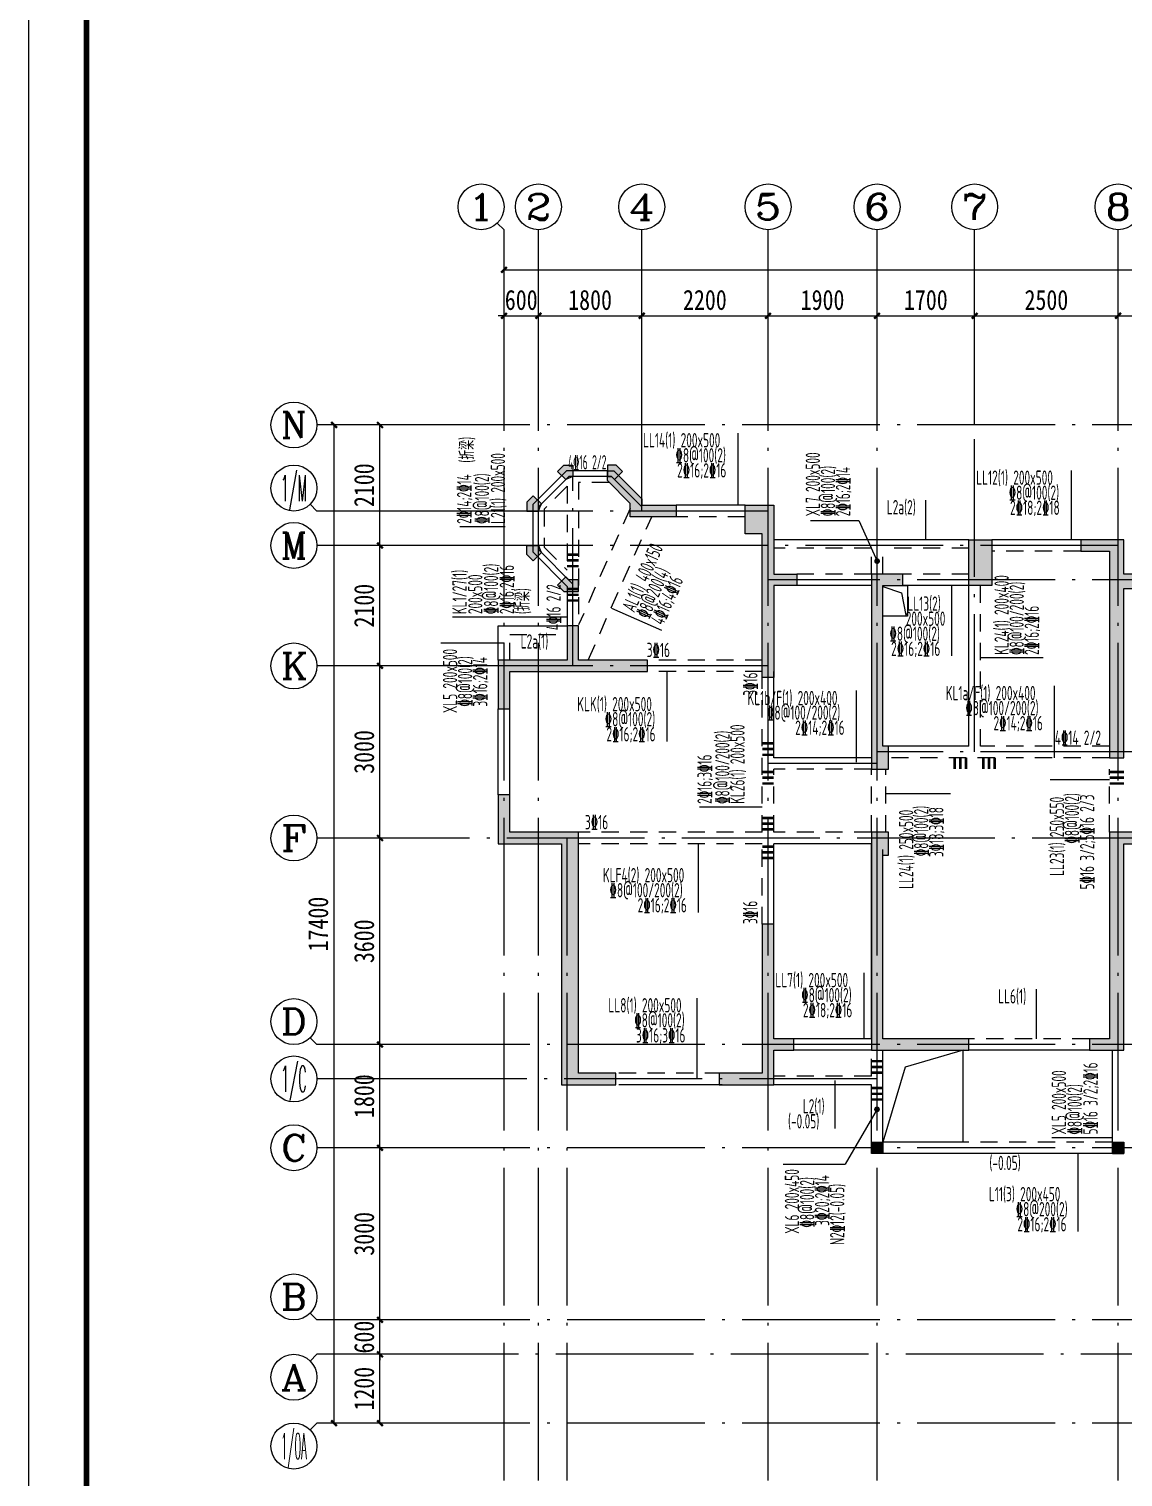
# Model space of a CAD drawing. Extents: x -144902 to 588294, y -160863 to 65494.
# Drawn here: x 385985 to 405047, y -66817 to -41573 of the extents above; entities that cross this region are included whole.
import ezdxf
from ezdxf.enums import TextEntityAlignment as Align

# ---------------------------------------------------------------- set-up
doc = ezdxf.new("R2010")
doc.units = 0
doc.header["$LTSCALE"] = 100
doc.linetypes.add('3', pattern=[5, 3, -2])
doc.linetypes.add('ACAD_ISO04W100', pattern=[30.5, 24, -3, 0.5, -3])
doc.layers.get('0').update_dxf_attribs({"linetype": 'CONTINUOUS'})
doc.layers.get('Defpoints').update_dxf_attribs({"linetype": 'CONTINUOUS'})
for name, color, linetype in [('1508', 2, 'CONTINUOUS'), ('AXIS', 3, 'CONTINUOUS'), ('AXIS_TEXT', 7, 'CONTINUOUS'), ('DOTE', 253, 'ACAD_ISO04W100'), ('GZ', 7, 'CONTINUOUS'), ('HATCH', 254, 'CONTINUOUS'), ('HIDE_BEAMDIMLOCAL', 7, 'CONTINUOUS'), ('HIDE_BEAMDIMMASS', 2, 'CONTINUOUS'), ('P排气道', 232, 'CONTINUOUS'), ('S_BEAMDIMLOCAL', 7, 'CONTINUOUS'), ('S_BEAMDIMMASS', 2, 'CONTINUOUS'), ('tk', 7, 'CONTINUOUS'), ('梁', 4, 'CONTINUOUS'), ('梁虚线', 134, '3'), ('次梁箍筋', 1, 'CONTINUOUS'), ('砼墙', 3, 'CONTINUOUS'), ('门', 174, 'CONTINUOUS'), ('门虚线', 174, '3'), ('零厚板', 7, 'CONTINUOUS')]:
    doc.layers.add(name, color=color, linetype=linetype)
doc.styles.add('_HZTXT', font='complex.shx', dxfattribs={"width": 0.7, "bigfont": 'tssdchn.shx'})
doc.styles.add('COMPLEX', font='COMPLEX')
doc.styles.add('DIM_FONT', font='SIMHEI.TTF', dxfattribs={"width": 0.8})
doc.styles.get("Standard").update_dxf_attribs({"font": 'tssdeng.shx', "width": 0.7, "bigfont": 'tssdchn.shx'})
doc.dimstyles.new('_TCH_ARCH&&100', dxfattribs={"dimtxt": 350, "dimasz": 100, "dimexe": 250, "dimexo": 300, "dimgap": 100, "dimtad": 1, "dimdec": 0, "dimzin": 0, "dimdsep": 46, "dimtxsty": 'DIM_FONT', "dimblk": 'ARCHTICK', "dimcen": 0.09, "dimclrt": 7, "dimazin": 2, "dimtfac": 1, "dimtdec": 0, "dimtix": 1, "dimtmove": 2, "dimatfit": 3, "dimfxl": 1, "dimtolj": 1, "dimtzin": 0, "dimarcsym": 0})

# ---------------------------------------------------------------- blocks, each defined once
blk = doc.blocks.new('A1tk')
at = {"layer": 'tk', "color": 5}
blk.add_lwpolyline([(0, 0), (0, 59400), (84100, 59400), (84100, 0)], close=True, dxfattribs=at)
at = {"layer": 'tk', "const_width": 100}
blk.add_lwpolyline([(2500, 1000), (83100, 1000), (83100, 58400), (2500, 58400)], close=True, dxfattribs=at)
blk = doc.blocks.new('2012120710010639')
at = {"layer": 'P排气道', "linetype": 'ByBlock'}
blk.add_lwpolyline([(400, 5400), (400, 5900), (0, 5900), (0, 5400)], close=True, dxfattribs=at)
blk.add_lwpolyline([(400, 5900), (77, 5789), (0, 5400)], dxfattribs=at)
at = {"layer": 'P排气道', "linetype": 'ByBlock', "elevation": 0}
for points in [[(27585, 5385), (27585, 5915), (27155, 5915), (27155, 5385)], [(9485, 1065), (9085, 1065), (9085, 1415), (9485, 1415)], [(18285, 1065), (18685, 1065), (18685, 1415), (18285, 1415)], [(13770, 500), (13770, 0), (13370, 0), (13370, 500)], [(14000, 500), (14000, 0), (14400, 0), (14400, 500)]]:
    blk.add_lwpolyline(points, close=True, dxfattribs=at)
for points in [[(27585, 5900), (27262, 5789), (27185, 5400)], [(9485, 1415), (9151, 1329), (9085, 1065)], [(18685, 1415), (18351, 1329), (18285, 1065)], [(13770, 500), (13447, 389), (13370, 0)], [(14400, 500), (14077, 389), (14000, 0)]]:
    blk.add_lwpolyline(points, dxfattribs=at)
blk = doc.blocks.new('_ArchTick')
at = {"color": 0, "linetype": 'ByBlock', "const_width": 0.4}
blk.add_lwpolyline([(-0.5, -0.5), (0.5, 0.5)], dxfattribs=at)
blk = doc.blocks.new('*D1650')
at = {"layer": 'AXIS', "color": 0, "lineweight": -2}
for p, q in [((2761, 5875), (1650, 5875)), ((1900, 4675), (1900, 5875)), ((2761, 4675), (1650, 4675))]:
    blk.add_line(p, q, dxfattribs=at)
at = {"layer": 'Defpoints', "color": 0}
for p in [(1900, 5875), (3061, 5875), (3061, 4675)]:
    blk.add_point(p, dxfattribs=at)
at = {"layer": 'AXIS', "color": 0, "lineweight": -2, "xscale": 100, "yscale": 100, "zscale": 100}
for p, rotation in [((1900, 5875), 90), ((1900, 4675), 270)]:
    blk.add_blockref('_ArchTick', p, dxfattribs=dict(at, rotation=rotation))
at = {"layer": 'AXIS', "color": 7, "insert": (1625, 5275), "char_height": 350, "attachment_point": 5, "rotation": 90, "style": 'DIM_FONT'}
blk.add_mtext('\\A1;1200', dxfattribs=at)
blk = doc.blocks.new('*D1651')
at = {"layer": 'AXIS', "color": 0, "lineweight": -2}
for p, q in [((1900, 6475), (1900, 6575)), ((2761, 6475), (1650, 6475)), ((1900, 5875), (1900, 6475)), ((2761, 5875), (1650, 5875)), ((1900, 5875), (1900, 5775))]:
    blk.add_line(p, q, dxfattribs=at)
at = {"layer": 'Defpoints', "color": 0}
for p in [(1900, 6475), (3061, 6475), (3061, 5875)]:
    blk.add_point(p, dxfattribs=at)
at = {"layer": 'AXIS', "color": 0, "lineweight": -2, "xscale": 100, "yscale": 100, "zscale": 100}
for p, rotation in [((1900, 6475), 270), ((1900, 5875), 90)]:
    blk.add_blockref('_ArchTick', p, dxfattribs=dict(at, rotation=rotation))
at = {"layer": 'AXIS', "color": 7, "insert": (1625, 6175), "char_height": 350, "attachment_point": 5, "rotation": 90, "style": 'DIM_FONT'}
blk.add_mtext('\\A1;600', dxfattribs=at)
blk = doc.blocks.new('*D1652')
at = {"layer": 'AXIS', "color": 0, "lineweight": -2}
for p, q in [((2761, 9475), (1650, 9475)), ((1900, 6475), (1900, 9475)), ((2761, 6475), (1650, 6475))]:
    blk.add_line(p, q, dxfattribs=at)
at = {"layer": 'Defpoints', "color": 0}
for p in [(1900, 9475), (3061, 9475), (3061, 6475)]:
    blk.add_point(p, dxfattribs=at)
at = {"layer": 'AXIS', "color": 0, "lineweight": -2, "xscale": 100, "yscale": 100, "zscale": 100}
for p, rotation in [((1900, 9475), 90), ((1900, 6475), 270)]:
    blk.add_blockref('_ArchTick', p, dxfattribs=dict(at, rotation=rotation))
at = {"layer": 'AXIS', "color": 7, "insert": (1625, 7975), "char_height": 350, "attachment_point": 5, "rotation": 90, "style": 'DIM_FONT'}
blk.add_mtext('\\A1;3000', dxfattribs=at)
blk = doc.blocks.new('*D1653')
at = {"layer": 'AXIS', "color": 0, "lineweight": -2}
for p, q in [((2761, 11275), (1650, 11275)), ((1900, 9475), (1900, 11275)), ((2761, 9475), (1650, 9475))]:
    blk.add_line(p, q, dxfattribs=at)
at = {"layer": 'Defpoints', "color": 0}
for p in [(1900, 11275), (3061, 11275), (3061, 9475)]:
    blk.add_point(p, dxfattribs=at)
at = {"layer": 'AXIS', "color": 0, "lineweight": -2, "xscale": 100, "yscale": 100, "zscale": 100}
for p, rotation in [((1900, 11275), 90), ((1900, 9475), 270)]:
    blk.add_blockref('_ArchTick', p, dxfattribs=dict(at, rotation=rotation))
at = {"layer": 'AXIS', "color": 7, "insert": (1625, 10375), "char_height": 350, "attachment_point": 5, "rotation": 90, "style": 'DIM_FONT'}
blk.add_mtext('\\A1;1800', dxfattribs=at)
blk = doc.blocks.new('*D1654')
at = {"layer": 'AXIS', "color": 0, "lineweight": -2}
for p, q in [((2761, 14875), (1650, 14875)), ((1900, 11275), (1900, 14875)), ((2761, 11275), (1650, 11275))]:
    blk.add_line(p, q, dxfattribs=at)
at = {"layer": 'Defpoints', "color": 0}
for p in [(1900, 14875), (3061, 14875), (3061, 11275)]:
    blk.add_point(p, dxfattribs=at)
at = {"layer": 'AXIS', "color": 0, "lineweight": -2, "xscale": 100, "yscale": 100, "zscale": 100}
for p, rotation in [((1900, 14875), 90), ((1900, 11275), 270)]:
    blk.add_blockref('_ArchTick', p, dxfattribs=dict(at, rotation=rotation))
at = {"layer": 'AXIS', "color": 7, "insert": (1625, 13075), "char_height": 350, "attachment_point": 5, "rotation": 90, "style": 'DIM_FONT'}
blk.add_mtext('\\A1;3600', dxfattribs=at)
blk = doc.blocks.new('*D1655')
at = {"layer": 'AXIS', "color": 0, "lineweight": -2}
for p, q in [((2761, 17875), (1650, 17875)), ((1900, 14875), (1900, 17875)), ((2761, 14875), (1650, 14875))]:
    blk.add_line(p, q, dxfattribs=at)
at = {"layer": 'Defpoints', "color": 0}
for p in [(1900, 17875), (3061, 17875), (3061, 14875)]:
    blk.add_point(p, dxfattribs=at)
at = {"layer": 'AXIS', "color": 0, "lineweight": -2, "xscale": 100, "yscale": 100, "zscale": 100}
for p, rotation in [((1900, 17875), 90), ((1900, 14875), 270)]:
    blk.add_blockref('_ArchTick', p, dxfattribs=dict(at, rotation=rotation))
at = {"layer": 'AXIS', "color": 7, "insert": (1625, 16375), "char_height": 350, "attachment_point": 5, "rotation": 90, "style": 'DIM_FONT'}
blk.add_mtext('\\A1;3000', dxfattribs=at)
blk = doc.blocks.new('*D1656')
at = {"layer": 'AXIS', "color": 0, "lineweight": -2}
for p, q in [((2761, 19975), (1650, 19975)), ((1900, 17875), (1900, 19975)), ((2761, 17875), (1650, 17875))]:
    blk.add_line(p, q, dxfattribs=at)
at = {"layer": 'Defpoints', "color": 0}
for p in [(1900, 19975), (3061, 19975), (3061, 17875)]:
    blk.add_point(p, dxfattribs=at)
at = {"layer": 'AXIS', "color": 0, "lineweight": -2, "xscale": 100, "yscale": 100, "zscale": 100}
for p, rotation in [((1900, 19975), 90), ((1900, 17875), 270)]:
    blk.add_blockref('_ArchTick', p, dxfattribs=dict(at, rotation=rotation))
at = {"layer": 'AXIS', "color": 7, "insert": (1625, 18925), "char_height": 350, "attachment_point": 5, "rotation": 90, "style": 'DIM_FONT'}
blk.add_mtext('\\A1;2100', dxfattribs=at)
blk = doc.blocks.new('*D1657')
at = {"layer": 'AXIS', "color": 0, "lineweight": -2}
for p, q in [((2761, 22075), (1650, 22075)), ((1900, 19975), (1900, 22075)), ((2761, 19975), (1650, 19975))]:
    blk.add_line(p, q, dxfattribs=at)
at = {"layer": 'Defpoints', "color": 0}
for p in [(1900, 22075), (3061, 22075), (3061, 19975)]:
    blk.add_point(p, dxfattribs=at)
at = {"layer": 'AXIS', "color": 0, "lineweight": -2, "xscale": 100, "yscale": 100, "zscale": 100}
for p, rotation in [((1900, 22075), 90), ((1900, 19975), 270)]:
    blk.add_blockref('_ArchTick', p, dxfattribs=dict(at, rotation=rotation))
at = {"layer": 'AXIS', "color": 7, "insert": (1625, 21025), "char_height": 350, "attachment_point": 5, "rotation": 90, "style": 'DIM_FONT'}
blk.add_mtext('\\A1;2100', dxfattribs=at)
blk = doc.blocks.new('*D1658')
at = {"layer": 'AXIS', "color": 0, "lineweight": -2}
for p, q in [((2761, 22075), (850, 22075)), ((1100, 4675), (1100, 22075)), ((2761, 4675), (850, 4675))]:
    blk.add_line(p, q, dxfattribs=at)
at = {"layer": 'Defpoints', "color": 0}
for p in [(1100, 22075), (3061, 22075, 0), (3061, 4675)]:
    blk.add_point(p, dxfattribs=at)
at = {"layer": 'AXIS', "color": 0, "lineweight": -2, "xscale": 100, "yscale": 100, "zscale": 100}
for p, rotation in [((1100, 22075), 90), ((1100, 4675), 270)]:
    blk.add_blockref('_ArchTick', p, dxfattribs=dict(at, rotation=rotation))
at = {"layer": 'AXIS', "color": 7, "insert": (825, 13375), "char_height": 350, "attachment_point": 5, "rotation": 90, "style": 'DIM_FONT'}
blk.add_mtext('\\A1;17400', dxfattribs=at)
blk = doc.blocks.new('*D1679')
at = {"layer": 'AXIS', "color": 0, "lineweight": -2}
for p, q in [((14761, 22375), (14761, 24228)), ((17761, 22375), (17761, 24228)), ((14761, 23978), (17761, 23978))]:
    blk.add_line(p, q, dxfattribs=at)
at = {"layer": 'Defpoints', "color": 0}
for p in [(17761, 23978), (14761, 22075), (17761, 22075)]:
    blk.add_point(p, dxfattribs=at)
at = {"layer": 'AXIS', "color": 0, "lineweight": -2, "xscale": 100, "yscale": 100, "zscale": 100, "rotation": 180}
blk.add_blockref('_ArchTick', (14761, 23978), dxfattribs=at)
at = {"layer": 'AXIS', "color": 0, "lineweight": -2, "xscale": 100, "yscale": 100, "zscale": 100}
blk.add_blockref('_ArchTick', (17761, 23978), dxfattribs=at)
at = {"layer": 'AXIS', "color": 7, "insert": (16261, 24253), "char_height": 350, "attachment_point": 5, "style": 'DIM_FONT'}
blk.add_mtext('\\A1;3000', dxfattribs=at)
blk = doc.blocks.new('*D1680')
at = {"layer": 'AXIS', "color": 0, "lineweight": -2}
for p, q in [((12261, 22375), (12261, 24228)), ((14761, 22375), (14761, 24228)), ((12261, 23978), (14761, 23978))]:
    blk.add_line(p, q, dxfattribs=at)
at = {"layer": 'Defpoints', "color": 0}
for p in [(14761, 23978), (12261, 22075), (14761, 22075)]:
    blk.add_point(p, dxfattribs=at)
at = {"layer": 'AXIS', "color": 0, "lineweight": -2, "xscale": 100, "yscale": 100, "zscale": 100, "rotation": 180}
blk.add_blockref('_ArchTick', (12261, 23978), dxfattribs=at)
at = {"layer": 'AXIS', "color": 0, "lineweight": -2, "xscale": 100, "yscale": 100, "zscale": 100}
blk.add_blockref('_ArchTick', (14761, 23978), dxfattribs=at)
at = {"layer": 'AXIS', "color": 7, "insert": (13511, 24253), "char_height": 350, "attachment_point": 5, "style": 'DIM_FONT'}
blk.add_mtext('\\A1;2500', dxfattribs=at)
blk = doc.blocks.new('*D1681')
at = {"layer": 'AXIS', "color": 0, "lineweight": -2}
for p, q in [((10561, 22375), (10561, 24228)), ((12261, 22375), (12261, 24228)), ((10561, 23978), (12261, 23978))]:
    blk.add_line(p, q, dxfattribs=at)
at = {"layer": 'Defpoints', "color": 0}
for p in [(12261, 23978), (10561, 22075), (12261, 22075)]:
    blk.add_point(p, dxfattribs=at)
at = {"layer": 'AXIS', "color": 0, "lineweight": -2, "xscale": 100, "yscale": 100, "zscale": 100, "rotation": 180}
blk.add_blockref('_ArchTick', (10561, 23978), dxfattribs=at)
at = {"layer": 'AXIS', "color": 0, "lineweight": -2, "xscale": 100, "yscale": 100, "zscale": 100}
blk.add_blockref('_ArchTick', (12261, 23978), dxfattribs=at)
at = {"layer": 'AXIS', "color": 7, "insert": (11411, 24253), "char_height": 350, "attachment_point": 5, "style": 'DIM_FONT'}
blk.add_mtext('\\A1;1700', dxfattribs=at)
blk = doc.blocks.new('*D1682')
at = {"layer": 'AXIS', "color": 0, "lineweight": -2}
for p, q in [((8661, 22375), (8661, 24228)), ((10561, 22375), (10561, 24228)), ((8661, 23978), (10561, 23978))]:
    blk.add_line(p, q, dxfattribs=at)
at = {"layer": 'Defpoints', "color": 0}
for p in [(10561, 23978), (8661, 22075), (10561, 22075)]:
    blk.add_point(p, dxfattribs=at)
at = {"layer": 'AXIS', "color": 0, "lineweight": -2, "xscale": 100, "yscale": 100, "zscale": 100, "rotation": 180}
blk.add_blockref('_ArchTick', (8661, 23978), dxfattribs=at)
at = {"layer": 'AXIS', "color": 0, "lineweight": -2, "xscale": 100, "yscale": 100, "zscale": 100}
blk.add_blockref('_ArchTick', (10561, 23978), dxfattribs=at)
at = {"layer": 'AXIS', "color": 7, "insert": (9611, 24253), "char_height": 350, "attachment_point": 5, "style": 'DIM_FONT'}
blk.add_mtext('\\A1;1900', dxfattribs=at)
blk = doc.blocks.new('*D1683')
at = {"layer": 'AXIS', "color": 0, "lineweight": -2}
for p, q in [((6461, 22375), (6461, 24228)), ((8661, 22375), (8661, 24228)), ((6461, 23978), (8661, 23978))]:
    blk.add_line(p, q, dxfattribs=at)
at = {"layer": 'Defpoints', "color": 0}
for p in [(8661, 23978), (6461, 22075), (8661, 22075)]:
    blk.add_point(p, dxfattribs=at)
at = {"layer": 'AXIS', "color": 0, "lineweight": -2, "xscale": 100, "yscale": 100, "zscale": 100, "rotation": 180}
blk.add_blockref('_ArchTick', (6461, 23978), dxfattribs=at)
at = {"layer": 'AXIS', "color": 0, "lineweight": -2, "xscale": 100, "yscale": 100, "zscale": 100}
blk.add_blockref('_ArchTick', (8661, 23978), dxfattribs=at)
at = {"layer": 'AXIS', "color": 7, "insert": (7561, 24253), "char_height": 350, "attachment_point": 5, "style": 'DIM_FONT'}
blk.add_mtext('\\A1;2200', dxfattribs=at)
blk = doc.blocks.new('*D1684')
at = {"layer": 'AXIS', "color": 0, "lineweight": -2}
for p, q in [((4661, 22375), (4661, 24228)), ((6461, 22375), (6461, 24228)), ((4661, 23978), (6461, 23978))]:
    blk.add_line(p, q, dxfattribs=at)
at = {"layer": 'Defpoints', "color": 0}
for p in [(6461, 23978), (4661, 22075), (6461, 22075)]:
    blk.add_point(p, dxfattribs=at)
at = {"layer": 'AXIS', "color": 0, "lineweight": -2, "xscale": 100, "yscale": 100, "zscale": 100, "rotation": 180}
blk.add_blockref('_ArchTick', (4661, 23978), dxfattribs=at)
at = {"layer": 'AXIS', "color": 0, "lineweight": -2, "xscale": 100, "yscale": 100, "zscale": 100}
blk.add_blockref('_ArchTick', (6461, 23978), dxfattribs=at)
at = {"layer": 'AXIS', "color": 7, "insert": (5561, 24253), "char_height": 350, "attachment_point": 5, "style": 'DIM_FONT'}
blk.add_mtext('\\A1;1800', dxfattribs=at)
blk = doc.blocks.new('*D1685')
at = {"layer": 'AXIS', "color": 0, "lineweight": -2}
for p, q in [((4061, 22375), (4061, 24228)), ((4661, 22375), (4661, 24228)), ((4061, 23978), (3961, 23978)), ((4061, 23978), (4661, 23978)), ((4661, 23978), (4761, 23978))]:
    blk.add_line(p, q, dxfattribs=at)
at = {"layer": 'Defpoints', "color": 0}
for p in [(4661, 23978), (4061, 22075), (4661, 22075)]:
    blk.add_point(p, dxfattribs=at)
at = {"layer": 'AXIS', "color": 0, "lineweight": -2, "xscale": 100, "yscale": 100, "zscale": 100}
blk.add_blockref('_ArchTick', (4061, 23978), dxfattribs=at)
at = {"layer": 'AXIS', "color": 0, "lineweight": -2, "xscale": 100, "yscale": 100, "zscale": 100, "rotation": 180}
blk.add_blockref('_ArchTick', (4661, 23978), dxfattribs=at)
at = {"layer": 'AXIS', "color": 7, "insert": (4361, 24253), "char_height": 350, "attachment_point": 5, "style": 'DIM_FONT'}
blk.add_mtext('\\A1;600', dxfattribs=at)
blk = doc.blocks.new('*D1686')
at = {"layer": 'AXIS', "color": 0, "lineweight": -2}
for p, q in [((4061, 22375), (4061, 25028)), ((43161, 22375), (43161, 25028)), ((4061, 24778), (43161, 24778))]:
    blk.add_line(p, q, dxfattribs=at)
at = {"layer": 'Defpoints', "color": 0}
for p in [(43161, 24778), (4061, 22075), (43161, 22075)]:
    blk.add_point(p, dxfattribs=at)
at = {"layer": 'AXIS', "color": 0, "lineweight": -2, "xscale": 100, "yscale": 100, "zscale": 100, "rotation": 180}
blk.add_blockref('_ArchTick', (4061, 24778), dxfattribs=at)
at = {"layer": 'AXIS', "color": 0, "lineweight": -2, "xscale": 100, "yscale": 100, "zscale": 100}
blk.add_blockref('_ArchTick', (43161, 24778), dxfattribs=at)
at = {"layer": 'AXIS', "color": 7, "insert": (23611, 25053), "char_height": 350, "attachment_point": 5, "style": 'DIM_FONT'}
blk.add_mtext('\\A1;39100', dxfattribs=at)
blk = doc.blocks.new('_AXISO')
blk.add_circle((0, 0), 0.5)
at = {"layer": 'AXIS_TEXT', "style": 'COMPLEX', "width": 1.041667}
blk.add_attdef('A', text='', height=0.56, dxfattribs=at).set_placement((-0.25, -0.28), (0.25, -0.28), align=Align.FIT)
blk = doc.blocks.new('2012122714531000')
at = {"layer": 'HATCH'}
blk.add_hatch(color=256, dxfattribs=at).paths.add_polyline_path([(0, 200), (200, 200), (200, 0), (0, 0)])
at = {"layer": 'GZ'}
blk.add_lwpolyline([(0, 200), (200, 200), (200, 0), (0, 0)], close=True, dxfattribs=at)
blk = doc.blocks.new('2012122621245179')
at = {"layer": 'GZ'}
h = blk.add_hatch(color=256, dxfattribs=at)
h.paths.add_polyline_path([(5985.8, 21123.5), (6127.3, 21265), (6017.2, 21375), (5861.6, 21375), (5861.6, 21175), (5934.4, 21175)])
h.paths.add_polyline_path([(5137.3, 21123.5), (4995.9, 21265), (5105.9, 21375), (5261.6, 21375), (5261.6, 21175), (5202.6, 21150.6)])
h.paths.add_polyline_path([(5137.3, 19426.5), (4995.9, 19285.1), (5105.9, 19175), (5361.4, 19175), (5361.4, 19375), (5188.8, 19375)])
h.paths.add_polyline_path([(4713, 19850.8), (4571.6, 19709.3), (4461.6, 19819.4), (4461.6, 19975), (4661.6, 19975), (4693.3, 19898.4)])
h.paths.add_polyline_path([(4713, 20699.3), (4571.6, 20840.7), (4461.6, 20730.7), (4461.6, 20575), (4661.6, 20575), (4687.2, 20637.2)])
at = {"layer": 'HATCH'}
for points in [[(7061.4, 20675), (7061.4, 20475), (6261.4, 20475), (6261.4, 20706.6), (5861.6, 21106.4), (5861.6, 21275), (5975.8, 21275), (6461.4, 20789.4), (6461.4, 20675)], [(8561.4, 17675), (8561.4, 20175), (8261.4, 20175), (8261.4, 20675), (8761.4, 20675), (8761.4, 19475), (9161.4, 19475), (9161.4, 19275), (8761.4, 19275), (8761.4, 17675)], [(12161.4, 20075.2), (12561.4, 20075.2), (12561.4, 19275.2), (12161.4, 19275.2)], [(14111.4, 20075.2), (14111.4, 19875.2), (14611.4, 19875.2), (14611.4, 16275), (14861.4, 16275), (14861.4, 19225), (15361.4, 19225), (15361.4, 19475), (14861.4, 19475), (14861.4, 20075.2)], [(11011.4, 19275), (11011.4, 19475), (10461.4, 19475), (10461.4, 16075), (10761.4, 16075), (10761.4, 16475), (10661.4, 16475), (10661.4, 19275)], [(5161.4, 18575), (5161.4, 17975), (3961.4, 17975), (3961.4, 17125), (4161.4, 17125), (4161.4, 17775), (6561.4, 17775), (6561.4, 17975), (5361.4, 17975), (5361.4, 18575)], [(3961.4, 14775), (5061.4, 14775), (5061.4, 10575), (6011.4, 10575), (6011.4, 10775), (5361.4, 10775), (5361.4, 14975), (4161.4, 14975), (4161.4, 15625), (3961.4, 15625)], [(10461.4, 11175), (12161.4, 11175), (12161.4, 11375), (10661.4, 11375), (10661.4, 14575), (10761.4, 14575), (10761.4, 14975), (10461.4, 14975)], [(14861.4, 11175), (14861.4, 14775), (16261.4, 14775), (16261.4, 14975), (14611.4, 14975), (14611.4, 11375), (14261.4, 11375), (14261.4, 11175)], [(7811.4, 10575), (8761.4, 10575), (8761.4, 11175), (9111.4, 11175), (9111.4, 11375), (8761.4, 11375), (8761.4, 13375), (8561.4, 13375), (8561.4, 10775), (7811.4, 10775)]]:
    blk.add_hatch(color=256, dxfattribs=at).paths.add_polyline_path(points)
at = {"layer": 'AXIS'}
for p, q in [((3944.2, 25594.8, 0), (4061.4, 25477.6, 0)), ((4061.4, 22075, 0), (4061.4, 25477.6, 0)), ((4661.4, 22075, 0), (4661.4, 25477.6, 0)), ((6461.4, 22075, 0), (6461.4, 25477.6, 0)), ((8661.4, 22075, 0), (8661.4, 25477.6, 0)), ((10561.4, 22075, 0), (10561.4, 25477.6, 0)), ((12261.4, 22075, 0), (12261.4, 25477.6, 0)), ((14761.4, 22075, 0), (14761.4, 25477.6, 0)), ((3461.4, 22075, 0), (800, 22075, 0)), ((682.8, 20692.2, 0), (800, 20575, 0)), ((3461.4, 20575, 0), (800, 20575, 0)), ((3461.4, 19975, 0), (800, 19975, 0)), ((3461.4, 17875, 0), (800, 17875, 0)), ((3461.4, 14875, 0), (800, 14875, 0)), ((682.8, 11392.2, 0), (800, 11275, 0)), ((3461.4, 11275, 0), (800, 11275, 0)), ((3461.4, 10675, 0), (800, 10675, 0)), ((3461.4, 9475, 0), (800, 9475, 0)), ((682.8, 6592.2, 0), (800, 6475, 0)), ((3461.4, 6475, 0), (800, 6475, 0)), ((682.8, 5757.8, 0), (800, 5875, 0)), ((3461.4, 5875, 0), (800, 5875, 0)), ((682.8, 4557.8, 0), (800, 4675, 0)), ((3461.4, 4675, 0), (800, 4675, 0))]:
    blk.add_line(p, q, dxfattribs=at)
at = {"layer": 'DOTE'}
for p, q in [((4061.4, 3675, 0), (4061.4, 23075, 0)), ((4661.4, 3675, 0), (4661.4, 23075, 0)), ((6461.4, 20575, 0), (6461.4, 23075, 0)), ((8661.4, 3675, 0), (8661.4, 23075, 0)), ((10561.4, 3675, 0), (10561.4, 23075, 0)), ((12261.4, 16375, 0), (12261.4, 23075, 0)), ((14761.4, 3675, 0), (14761.4, 23075, 0)), ((44161.4, 22075, 0), (3061.4, 22075, 0)), ((5188.8, 21175, 0), (4661.4, 20647.6, 0)), ((5934.4, 21175, 0), (5188.8, 21175, 0)), ((5261.4, 17875, 0), (5261.4, 21175, 0)), ((5934.4, 21175, 0), (6461.4, 20648)), ((8661.4, 20575, 0), (3061.4, 20575, 0)), ((14761.4, 19975, 0), (3061.4, 19975, 0)), ((4661.4, 19902.4, 0), (5261.4, 19302.4, 0)), ((44161.4, 19375, 0), (8661.4, 19375, 0)), ((8661.4, 17875, 0), (3061.4, 17875, 0)), ((10561.4, 16175, 0), (8661.4, 16175, 0)), ((14761.4, 16375, 0), (10561.4, 16375, 0)), ((20061.4, 16375, 0), (14761.4, 16375, 0)), ((33961.4, 14875, 0), (3461.4, 14875, 0)), ((5161.4, 3675, 0), (5161.4, 14875, 0)), ((44161.4, 11275, 0), (3061.4, 11275, 0)), ((10561.4, 10675, 0), (3061.4, 10675, 0)), ((44161.4, 9475, 0), (3061.4, 9475, 0)), ((44161.4, 6475, 0), (3061.4, 6475, 0)), ((19561.4, 5875, 0), (3061.4, 5875, 0)), ((44161.4, 4675, 0), (3061.4, 4675, 0))]:
    blk.add_line(p, q, dxfattribs=at)
at = {"layer": 'GZ'}
for points in [[(5137.3, 21123.5), (4995.9, 21265), (5105.9, 21375), (5261.6, 21375), (5261.6, 21175), (5137.3, 21123.5)], [(5985.8, 21123.5), (6127.3, 21265), (6017.2, 21375), (5861.6, 21375), (5861.6, 21175), (5934.4, 21175)], [(4713, 20699.3), (4571.6, 20840.7), (4461.6, 20730.7), (4461.6, 20575), (4661.6, 20575), (4687.2, 20637.2)], [(4713, 19850.8), (4571.6, 19709.3), (4461.6, 19819.4), (4461.6, 19975), (4661.6, 19975), (4693.3, 19898.4)], [(5137.3, 19426.5), (4995.9, 19285.1), (5105.9, 19175), (5361.4, 19175), (5361.4, 19375), (5188.8, 19375)]]:
    blk.add_lwpolyline(points, close=True, dxfattribs=at)
at = {"layer": '梁'}
for p, q in [((5147.4, 21275, 0), (4561.6, 20689.2, 0)), ((5861.6, 21275, 0), (5147.4, 21275, 0)), ((4561.6, 20689.2, 0), (4561.6, 19860.8, 0)), ((8261.4, 20675), (7061.4, 20675)), ((10561.4, 20075.2), (8761.4, 20075.2)), ((12161.4, 20075.2), (10561.4, 20075.2)), ((14111.4, 20075.2), (12561.4, 20075.2)), ((4561.6, 19860.8, 0), (5161.4, 19261, 0)), ((5161.4, 19261, 0), (5161.4, 18575, 0)), ((10461.4, 19275), (9161.4, 19275)), ((12361.4, 19275), (11011.4, 19275)), ((12161.4, 16475), (12161.4, 19275)), ((3961.4, 17975), (3961.4, 18575)), ((3961.4, 18575), (5161.4, 18575)), ((8761.4, 16275), (8761.4, 17775)), ((12161.4, 16475), (10661.4, 16475)), ((10461.4, 16275), (8761.4, 16275)), ((10461.4, 14775), (8761.4, 14775)), ((8761.4, 13375), (8761.4, 14775)), ((10461.4, 11375), (10461.4, 14775)), ((10461.4, 11375), (9111.4, 11375)), ((10461.4, 11175), (9111.4, 11175)), ((14261.4, 11175), (12161.4, 11175)), ((14661.4, 9375), (14661.4, 11175)), ((7861.4, 10575), (6061.4, 10575)), ((14661.4, 9375), (14861.4, 9375))]:
    blk.add_line(p, q, dxfattribs=at)
at = {"layer": '梁', "color": 210}
for p, q in [((10661.4, 9575), (10661.4, 11175)), ((12061.4, 9575), (12061.4, 11175)), ((10461.4, 10575), (8761.4, 10575)), ((10461.4, 9375), (10461.4, 10575)), ((12161.4, 9375), (10461.4, 9375)), ((12061.4, 9575), (10661.4, 9575)), ((14661.4, 9375), (12161.4, 9375))]:
    blk.add_line(p, q, dxfattribs=at)
at = {"layer": '梁虚线'}
for p, q in [((5161.4, 21006.2, 0), (4761.6, 20606.4, 0)), ((5161.4, 21006.2, 0), (5161.4, 19543.8, 0)), ((5892.9, 21075, 0), (5361.4, 21075, 0)), ((5361.4, 21075, 0), (5361.4, 18575, 0)), ((4761.6, 20606.4, 0), (4761.6, 19943.6, 0)), ((8261.4, 20475), (7061.4, 20475)), ((4761.6, 19943.6, 0), (5161.4, 19543.8, 0)), ((10461.4, 19925.2), (8761.4, 19925.2)), ((10461.4, 19475), (10461.4, 19925.2)), ((12161.4, 19925.2), (10661.4, 19925.2)), ((10661.4, 19475), (10661.4, 19925.2)), ((14111.4, 19875.2), (12561.4, 19875.2)), ((10461.4, 19475), (9161.4, 19475)), ((12161.4, 19475), (11011.4, 19475)), ((12361.4, 16475), (12361.4, 19275)), ((4161.4, 18425), (5161.4, 18425)), ((4161.4, 17975), (4161.4, 18425)), ((8561.4, 17975), (6561.4, 17975)), ((8561.4, 17775), (6561.4, 17775)), ((8561.4, 14975), (8561.4, 17675)), ((14611.4, 16475), (12361.4, 16475)), ((14611.4, 16275), (10661.4, 16275)), ((8761.4, 14975), (8761.4, 16075)), ((10461.4, 16075), (8761.4, 16075)), ((10461.4, 14975), (10461.4, 16075)), ((10711.4, 14975), (10711.4, 16075)), ((14611.4, 14975), (14611.4, 16075)), ((8561.4, 14975), (5361.4, 14975)), ((10461.4, 14975), (8761.4, 14975)), ((8561.4, 14775), (5361.4, 14775)), ((8561.4, 13375), (8561.4, 14775)), ((10661.4, 11375), (10661.4, 14875)), ((14261.4, 11375), (12161.4, 11375)), ((7861.4, 10775), (6061.4, 10775))]:
    blk.add_line(p, q, dxfattribs=at)
at = {"layer": '梁虚线', "color": 210}
for p, q in [((10461.4, 10725), (10461.4, 11175)), ((10461.4, 10725), (8761.4, 10725)), ((14661.4, 9575), (12061.4, 9575))]:
    blk.add_line(p, q, dxfattribs=at)
at = {"layer": '砼墙'}
for points in [[(7061.4, 20675), (7061.4, 20475), (6261.4, 20475), (6261.4, 20706.6), (5861.6, 21106.4), (5861.6, 21275), (5975.8, 21275), (6461.4, 20789.4), (6461.4, 20675)], [(8561.4, 17675), (8561.4, 20175), (8261.4, 20175), (8261.4, 20675), (8761.4, 20675), (8761.4, 19475), (9161.4, 19475), (9161.4, 19275), (8761.4, 19275), (8761.4, 17675)], [(12161.4, 20075.2), (12561.4, 20075.2), (12561.4, 19275.2), (12161.4, 19275.2)], [(14111.4, 20075.2), (14111.4, 19875.2), (14611.4, 19875.2), (14611.4, 16275), (14861.4, 16275), (14861.4, 19225), (15361.4, 19225), (15361.4, 19475), (14861.4, 19475), (14861.4, 20075.2)], [(11011.4, 19275), (11011.4, 19475), (10461.4, 19475), (10461.4, 16075), (10761.4, 16075), (10761.4, 16475), (10661.4, 16475), (10661.4, 19275)], [(5161.4, 18575), (5161.4, 17975), (3961.4, 17975), (3961.4, 17125), (4161.4, 17125), (4161.4, 17775), (6561.4, 17775), (6561.4, 17975), (5361.4, 17975), (5361.4, 18575)], [(3961.4, 14775), (5061.4, 14775), (5061.4, 10575), (6011.4, 10575), (6011.4, 10775), (5361.4, 10775), (5361.4, 14975), (4161.4, 14975), (4161.4, 15625), (3961.4, 15625)], [(10461.4, 11175), (12161.4, 11175), (12161.4, 11375), (10661.4, 11375), (10661.4, 14575), (10761.4, 14575), (10761.4, 14975), (10461.4, 14975)], [(14861.4, 11175), (14861.4, 14775), (16261.4, 14775), (16261.4, 14975), (14611.4, 14975), (14611.4, 11375), (14261.4, 11375), (14261.4, 11175)], [(7811.4, 10575), (8761.4, 10575), (8761.4, 11175), (9111.4, 11175), (9111.4, 11375), (8761.4, 11375), (8761.4, 13375), (8561.4, 13375), (8561.4, 10775), (7811.4, 10775)]]:
    blk.add_lwpolyline(points, close=True, dxfattribs=at)
at = {"layer": '门'}
for p, q in [((3961.4, 15625), (3961.4, 17125)), ((4161.4, 15625), (4161.4, 17125))]:
    blk.add_line(p, q, dxfattribs=at)
at = {"layer": '门虚线'}
for p, q in [((3961.4, 15625), (3961.4, 17125)), ((4161.4, 15625), (4161.4, 17125))]:
    blk.add_line(p, q, dxfattribs=at)
at = {"layer": '零厚板'}
blk.add_lwpolyline([(12061.4, 11175), (11051.1, 10879.2), (10661.4, 9575)], dxfattribs=at)
at = {"xscale": -1}
blk.add_blockref('2012120710010639', (38246.4, 13360, 0), dxfattribs=at)
at = {"layer": 'AXIS'}
ref = blk.add_blockref('_AXISO', (3661.4, 25877.6, 0), dxfattribs=dict(at, xscale=800, yscale=800, zscale=800))
ref.add_attrib('A', '1', dxfattribs={"layer": 'AXIS_TEXT', "height": 452.5, "style": '_HZTXT', "width": 2.333333}).set_placement((3435.1, 25651.4, 0), (3887.6, 25651.4, 0), align=Align.FIT)
ref = blk.add_blockref('_AXISO', (4661.4, 25877.6, 0), dxfattribs=dict(at, xscale=800, yscale=800, zscale=800))
ref.add_attrib('A', '2', dxfattribs={"layer": 'AXIS_TEXT', "height": 452.5, "style": '_HZTXT', "width": 1.5}).set_placement((4435.1, 25651.4, 0), (4887.6, 25651.4, 0), align=Align.FIT)
ref = blk.add_blockref('_AXISO', (6461.4, 25877.6, 0), dxfattribs=dict(at, xscale=800, yscale=800, zscale=800))
ref.add_attrib('A', '4', dxfattribs={"layer": 'AXIS_TEXT', "height": 452.5, "style": '_HZTXT', "width": 1.3125}).set_placement((6235.1, 25651.4, 0), (6687.6, 25651.4, 0), align=Align.FIT)
ref = blk.add_blockref('_AXISO', (8661.4, 25877.6, 0), dxfattribs=dict(at, xscale=800, yscale=800, zscale=800))
ref.add_attrib('A', '5', dxfattribs={"layer": 'AXIS_TEXT', "height": 452.5, "style": '_HZTXT', "width": 1.5}).set_placement((8435.1, 25651.4, 0), (8887.6, 25651.4, 0), align=Align.FIT)
ref = blk.add_blockref('_AXISO', (10561.4, 25877.6, 0), dxfattribs=dict(at, xscale=800, yscale=800, zscale=800))
ref.add_attrib('A', '6', dxfattribs={"layer": 'AXIS_TEXT', "height": 452.5, "style": '_HZTXT', "width": 1.5}).set_placement((10335.1, 25651.4, 0), (10787.6, 25651.4, 0), align=Align.FIT)
ref = blk.add_blockref('_AXISO', (12261.4, 25877.6, 0), dxfattribs=dict(at, xscale=800, yscale=800, zscale=800))
ref.add_attrib('A', '7', dxfattribs={"layer": 'AXIS_TEXT', "height": 452.5, "style": '_HZTXT', "width": 1.5}).set_placement((12035.1, 25651.4, 0), (12487.6, 25651.4, 0), align=Align.FIT)
ref = blk.add_blockref('_AXISO', (14761.4, 25877.6, 0), dxfattribs=dict(at, xscale=800, yscale=800, zscale=800))
ref.add_attrib('A', '8', dxfattribs={"layer": 'AXIS_TEXT', "height": 452.5, "style": '_HZTXT', "width": 1.5}).set_placement((14535.1, 25651.4, 0), (14987.6, 25651.4, 0), align=Align.FIT)
ref = blk.add_blockref('_AXISO', (400, 22075, 0), dxfattribs=dict(at, xscale=800, yscale=800, zscale=800))
ref.add_attrib('A', 'N', dxfattribs={"layer": 'AXIS_TEXT', "height": 452.5, "style": '_HZTXT', "width": 1.105263}).set_placement((173.7, 21848.7, 0), (626.3, 21848.7, 0), align=Align.FIT)
ref = blk.add_blockref('_AXISO', (400, 20975, 0), dxfattribs=dict(at, xscale=800, yscale=800, zscale=800))
ref.add_attrib('A', '1/M', dxfattribs={"layer": 'AXIS_TEXT', "height": 452.55, "style": '_HZTXT', "width": 0.362069}).set_placement((173.7, 20748.7, 0), (626.3, 20748.7, 0), align=Align.FIT)
ref = blk.add_blockref('_AXISO', (400, 19975, 0), dxfattribs=dict(at, xscale=800, yscale=800, zscale=800))
ref.add_attrib('A', 'M', dxfattribs={"layer": 'AXIS_TEXT', "height": 452.5, "style": '_HZTXT'}).set_placement((173.7, 19748.7, 0), (626.3, 19748.7, 0), align=Align.FIT)
ref = blk.add_blockref('_AXISO', (400, 17875, 0), dxfattribs=dict(at, xscale=800, yscale=800, zscale=800))
ref.add_attrib('A', 'K', dxfattribs={"layer": 'AXIS_TEXT', "height": 452.5, "style": '_HZTXT', "width": 1.105263}).set_placement((173.7, 17648.7, 0), (626.3, 17648.7, 0), align=Align.FIT)
ref = blk.add_blockref('_AXISO', (400, 14875, 0), dxfattribs=dict(at, xscale=800, yscale=800, zscale=800))
ref.add_attrib('A', 'F', dxfattribs={"layer": 'AXIS_TEXT', "height": 452.5, "style": '_HZTXT', "width": 1.3125}).set_placement((173.7, 14648.7, 0), (626.3, 14648.7, 0), align=Align.FIT)
ref = blk.add_blockref('_AXISO', (400, 11675, 0), dxfattribs=dict(at, xscale=800, yscale=800, zscale=800))
ref.add_attrib('A', 'D', dxfattribs={"layer": 'AXIS_TEXT', "height": 452.5, "style": '_HZTXT', "width": 1.235294}).set_placement((173.7, 11448.7, 0), (626.3, 11448.7, 0), align=Align.FIT)
ref = blk.add_blockref('_AXISO', (400, 10675, 0), dxfattribs=dict(at, xscale=800, yscale=800, zscale=800))
ref.add_attrib('A', '1/C', dxfattribs={"layer": 'AXIS_TEXT', "height": 452.55, "style": '_HZTXT', "width": 0.403846}).set_placement((173.7, 10448.7, 0), (626.3, 10448.7, 0), align=Align.FIT)
ref = blk.add_blockref('_AXISO', (400, 9475, 0), dxfattribs=dict(at, xscale=800, yscale=800, zscale=800))
ref.add_attrib('A', 'C', dxfattribs={"layer": 'AXIS_TEXT', "height": 452.5, "style": '_HZTXT', "width": 1.4}).set_placement((173.7, 9248.7, 0), (626.3, 9248.7, 0), align=Align.FIT)
ref = blk.add_blockref('_AXISO', (400, 6875, 0), dxfattribs=dict(at, xscale=800, yscale=800, zscale=800))
ref.add_attrib('A', 'B', dxfattribs={"layer": 'AXIS_TEXT', "height": 452.5, "style": '_HZTXT', "width": 1.235294}).set_placement((173.7, 6648.7, 0), (626.3, 6648.7, 0), align=Align.FIT)
ref = blk.add_blockref('_AXISO', (400, 5475, 0), dxfattribs=dict(at, xscale=800, yscale=800, zscale=800))
ref.add_attrib('A', 'A', dxfattribs={"layer": 'AXIS_TEXT', "height": 452.5, "style": '_HZTXT', "width": 1.166667}).set_placement((173.7, 5248.7, 0), (626.3, 5248.7, 0), align=Align.FIT)
ref = blk.add_blockref('_AXISO', (400, 4275, 0), dxfattribs=dict(at, xscale=800, yscale=800, zscale=800))
ref.add_attrib('A', '1/0A', dxfattribs={"layer": 'AXIS_TEXT', "height": 452.55, "style": '_HZTXT', "width": 0.28}).set_placement((173.7, 4048.7, 0), (626.3, 4048.7, 0), align=Align.FIT)
at = {"layer": 'HATCH'}
for p in [(10461.4, 9375), (14661.4, 9375)]:
    blk.add_blockref('2012122714531000', p, dxfattribs=at)
at = {"layer": 'AXIS'}
for p1, p2, distance, picture, middle in [((4061.4, 22075, 0), (43161.4, 22075, 0), 2702.6, '*D1686', (23611.4, 25052.6, 0)), ((4061.4, 22075, 0), (4661.4, 22075, 0), 1902.6, '*D1685', (4361.4, 24252.6, 0)), ((4661.4, 22075, 0), (6461.4, 22075, 0), 1902.6, '*D1684', (5561.4, 24252.6, 0)), ((6461.4, 22075, 0), (8661.4, 22075, 0), 1902.6, '*D1683', (7561.4, 24252.6, 0)), ((8661.4, 22075, 0), (10561.4, 22075, 0), 1902.6, '*D1682', (9611.4, 24252.6, 0)), ((10561.4, 22075, 0), (12261.4, 22075, 0), 1902.6, '*D1681', (11411.4, 24252.6, 0)), ((12261.4, 22075, 0), (14761.4, 22075, 0), 1902.6, '*D1680', (13511.4, 24252.6, 0)), ((14761.4, 22075, 0), (17761.4, 22075, 0), 1902.6, '*D1679', (16261.4, 24252.6, 0)), ((3061.4, 4675, 0), (3061.4, 22075, 0), 1961.4, '*D1658', (825, 13375, 0)), ((3061.4, 19975, 0), (3061.4, 22075, 0), 1161.4, '*D1657', (1625, 21025, 0)), ((3061.4, 17875, 0), (3061.4, 19975, 0), 1161.4, '*D1656', (1625, 18925, 0)), ((3061.4, 14875, 0), (3061.4, 17875, 0), 1161.4, '*D1655', (1625, 16375, 0)), ((3061.4, 11275, 0), (3061.4, 14875, 0), 1161.4, '*D1654', (1625, 13075, 0)), ((3061.4, 9475, 0), (3061.4, 11275, 0), 1161.4, '*D1653', (1625, 10375, 0)), ((3061.4, 6475, 0), (3061.4, 9475, 0), 1161.4, '*D1652', (1625, 7975, 0)), ((3061.4, 5875, 0), (3061.4, 6475, 0), 1161.4, '*D1651', (1625, 6175, 0)), ((3061.4, 4675, 0), (3061.4, 5875, 0), 1161.4, '*D1650', (1625, 5275, 0))]:
    dim = blk.add_aligned_dim(p1=p1, p2=p2, distance=distance, dimstyle='_TCH_ARCH&&100', dxfattribs=at)
    dim.commit()
    dim.dimension.update_dxf_attribs({"geometry": picture, "text_midpoint": middle})

msp = doc.modelspace()

# ---------------------------------------------------------------- linework, layer by layer
at = {"layer": 'HIDE_BEAMDIMMASS'}
for p, q in [((399602.216, -50139.671), (400443.663, -50139.671)), ((400443.663, -50139.671), (400761.958, -50849.995, 0)), ((394281.284, -50250.16), (393490.116, -50250.16)), ((397008.858, -52060.442), (396141.002, -51674.728)), ((393361.423, -51823.737), (395364.164, -51823.737)), ((393163.323, -52276.886), (394261.958, -52276.886)), ((403654.956, -52534.801), (402561.958, -52534.801)), ((403777.131, -54658.869), (404811.958, -54658.869)), ((402042.748, -54905.43), (400911.958, -54905.43)), ((397665.398, -55131.73), (398761.958, -55131.73)), ((400761.958, -60404.128), (400206.874, -61363.078)), ((403804.976, -60895.396), (404861.958, -60895.396)), ((399125.95, -61363.078), (400206.874, -61363.078))]:
    msp.add_line(p, q, dxfattribs=at)
at = {"layer": 'HIDE_BEAMDIMMASS', "const_width": 50, "elevation": 0}
msp.add_lwpolyline([(400786.958, -50849.995, -1), (400736.958, -50849.995, -1)], format="xyb", close=True, dxfattribs=at)
at = {"layer": 'HIDE_BEAMDIMMASS', "const_width": 50}
msp.add_lwpolyline([(400785.233, -60407.106, -1), (400735.233, -60407.106, -1)], format="xyb", close=True, dxfattribs=at)
at = {"layer": 'S_BEAMDIMMASS'}
for p, q in [((398338.497, -48617.628), (398338.497, -49876.886)), ((404144.147, -49270.029), (404144.147, -50476.725)), ((401603.826, -49785.037), (401603.826, -50476.725)), ((402066.609, -52503.577), (402066.609, -51276.886)), ((397105.809, -53993.296), (397105.809, -52776.885)), ((400394.949, -53103.642), (400394.949, -54355.276)), ((403850.124, -53025.253), (403850.124, -54276.886)), ((397650.503, -56974.481), (397650.5, -55776.89)), ((400528.97, -58028.007), (400528.961, -59176.895)), ((403534.007, -58311.645), (403534.007, -59176.896)), ((397619.825, -58467.622), (397619.825, -59876.886)), ((400032.077, -60740.834), (400032.077, -59901.886)), ((404266.25, -62534.758), (404266.25, -61176.886))]:
    msp.add_line(p, q, dxfattribs=at)
at = {"layer": '梁虚线'}
for p, q in [((396461.958, -49934.453, 0), (395561.957, -51959.455, 0)), ((395725.271, -52576.885), (396836.377, -50076.895, 0))]:
    msp.add_line(p, q, dxfattribs=at)
at = {"layer": '次梁箍筋', "const_width": 44.9, "elevation": 0}
for points in [[(395561.958, -50737.415), (395361.958, -50737.415)], [(395561.958, -50837.415), (395361.958, -50837.415)], [(395561.958, -50937.415), (395361.958, -50937.415)], [(395561.957, -51337.415), (395361.957, -51337.415)], [(395561.957, -51437.415), (395361.957, -51437.415)], [(395561.957, -51537.415), (395361.957, -51537.415)]]:
    msp.add_lwpolyline(points, dxfattribs=at)
at = {"layer": '次梁箍筋', "const_width": 44.9}
for points in [[(398961.958, -54026.886), (398761.958, -54026.886)], [(398961.958, -54126.886), (398761.958, -54126.886)], [(398961.958, -54226.886), (398761.958, -54226.886)], [(402111.958, -54276.886), (402111.958, -54476.886)], [(402211.958, -54276.886), (402211.958, -54476.886)], [(402311.958, -54276.886), (402311.958, -54476.886)], [(402611.958, -54276.886), (402611.958, -54476.886)], [(402711.958, -54276.886), (402711.958, -54476.886)], [(402811.958, -54276.886), (402811.958, -54476.886)], [(398961.958, -54526.886), (398761.958, -54526.886)], [(405061.958, -54526.886), (404811.958, -54526.886)], [(398961.958, -54626.886), (398761.958, -54626.886)], [(398961.958, -54726.886), (398761.958, -54726.886)], [(405061.958, -54626.886), (404811.958, -54626.886)], [(405061.958, -54726.886), (404811.958, -54726.886)], [(398961.958, -55326.896), (398761.958, -55326.896)], [(398961.958, -55426.896), (398761.958, -55426.896)], [(398961.958, -55526.896), (398761.958, -55526.896)], [(398961.958, -55826.896), (398761.958, -55826.896)], [(398961.958, -55926.896), (398761.958, -55926.896)], [(398961.958, -56026.896), (398761.958, -56026.896)], [(400861.958, -59567.194), (400661.958, -59567.194)], [(400861.958, -59667.194), (400661.958, -59667.194)], [(400861.958, -59767.194), (400661.958, -59767.194)], [(400861.958, -60035.814), (400661.958, -60035.814)], [(400861.958, -60135.814), (400661.958, -60135.814)], [(400861.958, -60235.814), (400661.958, -60235.814)]]:
    msp.add_lwpolyline(points, dxfattribs=at)

# ---------------------------------------------------------------- block references
at = {"layer": '1508', "rotation": 270}
msp.add_blockref('A1tk', (385984.967, -844.592), dxfattribs=at)
at = {"layer": 'AXIS'}
msp.add_blockref('2012122621245179', (390200.599, -70551.896), dxfattribs=at)

# ---------------------------------------------------------------- texts
at = {"layer": 'HIDE_BEAMDIMLOCAL', "width": 0.6}
for s, p in [('4%%13216 2/2', (395250.25, -52054.099)), ('3%%13216 ', (398678.83, -53196.874)), ('3%%13216 ', (398676.133, -57175.434))]:
    msp.add_text(s, height=250, rotation=90, dxfattribs=at).set_placement(p)
at = {"layer": 'HIDE_BEAMDIMMASS', "width": 0.6}
for s, rotation, p in [('(折梁)', 90, (393740.116, -49135.299)), ('XL7 200x500', 90, (399768.173, -50068.701)), ('L21(1) 200x500', 90, (394281.284, -50200.16)), ('%%1328@100(2)', 90, (400030.673, -50068.701)), ('2%%13216;2%%13214', 90, (400293.173, -50068.701)), ('2%%13214;2%%13214', 90, (393692.039, -50200.16)), ('%%1328@100(2)', 90, (394002.616, -50200.16)), ('AL1(1) 400x150', 66.037511, (396533.969, -51757.064)), ('%%1328@100(2)', 90, (394161.423, -51773.736)), ('2%%13216;2%%13216', 90, (394436.423, -51773.736)), ('%%1328@200(4)', 66.037511, (396785.267, -51868.752)), ('KL1/27(1) ', 90, (393611.423, -51773.736)), ('200x500', 90, (393886.423, -51773.736)), ('4%%13216;4%%13216', 66.037511, (397036.565, -51980.44)), ('KL24(1) 200x400', 90, (403056.955, -52484.8)), ('%%1328@100/200(2)', 90, (403319.455, -52484.8)), ('(折梁)', 90, (394711.423, -51773.736)), ('2%%13216;2%%13216', 90, (403581.955, -52484.8)), ('XL5 200x500', 90, (393445.907, -53499.49)), ('%%1328@100(2)', 90, (393708.407, -53385.951)), ('3%%13216;2%%13214', 90, (393970.907, -53385.951)), ('KL26(1) 200x500', 90, (398454.318, -55081.73)), ('%%1328@100/200(2)', 90, (398191.818, -55081.73)), ('2%%13216;3%%13216', 90, (397881.241, -55081.73)), ('LL23(1) 250x550', 90, (404020.309, -56336.383)), ('%%1328@100(2)', 90, (404282.809, -55772.638)), ('5%%13216 3/2;5%%13216 2/3', 90, (404545.309, -56573.512)), ('LL24(1) 250x500', 90, (401392.565, -56562.886)), ('%%1328@100(2)', 90, (401655.065, -55993.892)), ('3%%13218;3%%13218', 90, (401917.565, -56008.441)), ('XL5 200x500', 90, (404054.976, -60845.395)), ('5%%13216 3/2;2%%13216', 90, (404604.976, -60845.395)), ('%%1328@100(2)', 90, (404329.976, -60845.395)), ('XL6 200x450', 90, (399404.061, -62576.906)), ('3%%13220;2%%13214', 90, (399929.061, -62437.909)), ('%%1328@100(2)', 90, (399666.561, -62465.708)), ('N2%%13212(-0.05)', 90, (400191.561, -62771.501))]:
    msp.add_text(s, height=250, rotation=rotation, dxfattribs=at).set_placement(p)
at = {"layer": 'S_BEAMDIMLOCAL'}
for s, rotation, width, p in [('4%%13216 2/2', 0.0001688, 0.5, (395378.145, -49252.117)), ('3%%13216 ', 0.0001688, 0.6, (396748.994, -52523.985)), ('3%%13216', 0.0001688, 0.6, (395672.31, -55525.599)), ('(-0.05)', 0.0000133, 0.6, (402718.086, -61465.982))]:
    msp.add_text(s, height=250, rotation=rotation, dxfattribs=dict(at, width=width)).set_placement(p)
at = {"layer": 'S_BEAMDIMLOCAL', "width": 0.6}
msp.add_text('4%%13214 2/2', height=250, dxfattribs=at).set_placement((403857.562, -54052.781))
at = {"layer": 'S_BEAMDIMMASS', "width": 0.6}
for s, p in [('LL14(1) 200x500', (396684.059, -48867.628)), ('%%1328@100(2)', (397250.034, -49130.128)), ('2%%13216;2%%13216', (397278.881, -49392.628)), ('LL12(1) 200x500', (402489.71, -49520.029)), ('%%1328@100(2)', (403055.685, -49782.529)), ('L2a(2) ', (400930.748, -50035.037)), ('2%%13218;2%%13218', (403078.762, -50045.029)), ('LL13(2) ', (401289.686, -51716.077)), ('200x500', (401260.84, -51978.577)), ('%%1328@100(2)', (400978.148, -52241.077)), ('L2a(1) ', (394553.458, -52374.167)), ('2%%13216;2%%13216', (401006.994, -52503.577)), ('KL1a/F(1) 200x400', (401959.148, -53275.253)), ('KLK(1) 200x500', (395537.911, -53468.296)), ('KL1b/F(1) 200x400', (398503.971, -53361.795)), ('%%1328@100/200(2)', (402300.124, -53537.753)), ('%%1328@100/200(2)', (398844.948, -53616.142)), ('2%%13214;2%%13216', (399335.333, -53878.642)), ('2%%13214;2%%13216', (402790.508, -53800.253)), ('LL6(1) ', (402872.467, -58561.645)), ('LL8(1) 200x500', (396080.772, -58717.622)), ('%%1328@100(2)', (396531.363, -58980.122)), ('3%%13216;3%%13216', (396560.209, -59242.622)), ('L2(1) ', (399468.616, -60478.334)), ('(-0.05)', (399209, -60740.834)), ('L11(3) 200x450', (402709.89, -62009.758)), ('%%1328@200(2)', (403177.789, -62272.258)), ('2%%13216;2%%13216', (403206.635, -62534.758))]:
    msp.add_text(s, height=250, dxfattribs=at).set_placement(p)
for s, rotation, p in [('%%1328@100(2)', 359.9999713, (396017.347, -53730.796)), ('2%%13216;2%%13216', 359.9999713, (396046.194, -53993.296)), ('KLF4(2) 200x500', 0.0001784, (395984.527, -56449.486)), ('%%1328@100/200(2)', 0.000177, (396100.503, -56711.986)), ('2%%13216;2%%13216', 0.0001723, (396590.888, -56974.484)), ('LL7(1) 200x500', 359.9995582, (398989.915, -58277.995)), ('%%1328@100(2)', 359.9995586, (399440.503, -58540.499)), ('2%%13218;2%%13216', 359.9995586, (399469.347, -58802.999))]:
    msp.add_text(s, height=250, rotation=rotation, dxfattribs=at).set_placement(p)

doc.saveas('drawing.dxf')
